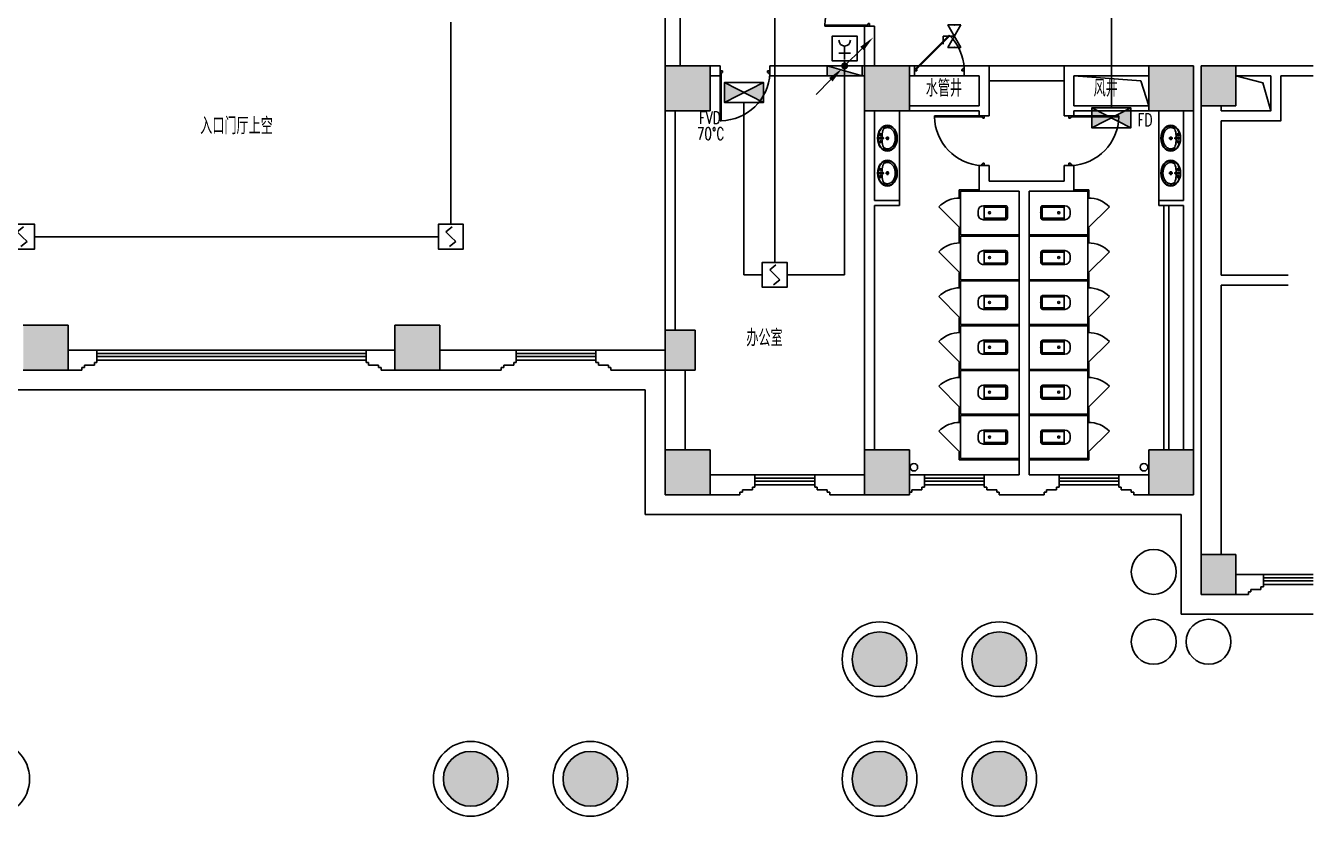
# Model space of a CAD drawing. Extents: x 190999 to 918899, y -200814 to 215286.
# Drawn here: x 788621 to 814449, y 56554 to 72409 of the extents above; entities that cross this region are included whole.
import ezdxf

# ---------------------------------------------------------------- set-up
doc = ezdxf.new("R2010")
doc.units = 0
doc.header["$LTSCALE"] = 1000
doc.header["$MEASUREMENT"] = 0
for name, color, linetype in [('00-EQUIP', 3, 'Continuous'), ('00-LWIRE', 4, 'Continuous'), ('00-WIRE-4', 6, 'Continuous'), ('A-卫生间', 250, 'Continuous'), ('A-墙线', 2, 'Continuous'), ('A-外包装修', 250, 'Continuous'), ('A-外窗', 145, 'Continuous'), ('A-门', 167, 'Continuous'), ('COLUMN', 2, 'Continuous'), ('EQUIP_消火栓', 1, 'Continuous'), ('PUB_HATCH', 250, 'Continuous'), ('STAIR', 5, 'Continuous'), ('房间名称', 7, 'Continuous'), ('暖通-风-说明', 3, 'Continuous'), ('洞口线', 165, 'Continuous'), ('雨水管', 151, 'Continuous')]:
    doc.layers.add(name, color=color, linetype=linetype)
doc.styles.add('_TCH_DIM', font='SIMPLEX', dxfattribs={"bigfont": 'GBCBIG'})
doc.styles.add('HZ-ZGBZ', font='romanc.shx', dxfattribs={"width": 0.65})
doc.styles.get("Standard").update_dxf_attribs({"font": 'simhei.ttf'})

# ---------------------------------------------------------------- blocks, each defined once
blk = doc.blocks.new('m1800')
at = {"layer": 'A-墙线'}
for p, q in [((-900, -100), (-900, 100)), ((900, -100), (900, 100))]:
    blk.add_line(p, q, dxfattribs=at)
at = {"layer": 'A-门'}
for p, q in [((-900, 900), (-900, 0)), ((-900, 900), (-880, 900)), ((-880, 900), (-880, 50)), ((880, 900), (880, 50)), ((900, 900), (880, 900)), ((900, 900), (900, 0)), ((-900, 50), (-870, 50)), ((-900, 0), (-850, 0)), ((-870, 50), (-870, 30)), ((-870, 30), (-850, 30)), ((-850, 30), (-850, 0)), ((850, 30), (850, 0)), ((870, 30), (850, 30)), ((900, 0), (850, 0)), ((870, 50), (870, 30)), ((900, 50), (870, 50))]:
    blk.add_line(p, q, dxfattribs=at)
for centre, start, end in [((-900, 0), 0, 88.7267), ((900, 0), 91.2733, 180)]:
    blk.add_arc(centre, 900, start, end, dxfattribs=at)
blk = doc.blocks.new('m1000')
at = {"layer": 'A-墙线'}
for p, q in [((0, 0), (0, 200)), ((1000, 0), (1000, 200))]:
    blk.add_line(p, q, dxfattribs=at)
at = {"layer": 'A-门'}
for p, q in [((0, 1100), (0, 100)), ((0, 1100), (20, 1100)), ((20, 1100), (20, 150)), ((0, 150), (30, 150)), ((0, 100), (50, 100)), ((30, 150), (30, 130)), ((30, 130), (50, 130)), ((50, 130), (50, 100)), ((950, 130), (950, 100)), ((970, 130), (950, 130)), ((1000, 100), (950, 100)), ((970, 150), (970, 130)), ((1000, 150), (970, 150)), ((1000, 150), (1000, 100))]:
    blk.add_line(p, q, dxfattribs=at)
blk.add_arc((0, 100), 1000, 2.866, 88.854, dxfattribs=at)
blk = doc.blocks.new('手盆')
at = {"layer": 'A-卫生间'}
for p, q in [((113, 12), (46, 16)), ((160, 0), (235, 0)), ((198, -37), (198, 38)), ((113, -11), (46, -16))]:
    blk.add_line(p, q, dxfattribs=at)
for centre, major_axis, ratio, start_param, end_param in [((198, 0), (0, 259), 0.763797, 3.141593, 9.424778), ((194, 0), (0, 259), 0.413212, 0.351725, 1.519021), ((106, 0), (0, 13.9), 0.9, 3.760941, 5.663837), ((194, 0), (0, 259), 0.413212, 1.620217, 2.789865)]:
    blk.add_ellipse(centre, major_axis=major_axis, ratio=ratio, start_param=start_param, end_param=end_param, dxfattribs=at)
for centre, major_axis in [((46, 0), (0, 15.8)), ((56, 71), (0, 20.6)), ((56, 71), (0, 15.6)), ((198, 0), (0, 23.4)), ((56, -71), (0, 20.6)), ((56, -71), (0, 15.6))]:
    blk.add_ellipse(centre, major_axis=major_axis, ratio=0.9, dxfattribs=at)
for points, knots in [([(198, -249), (204, -249), (211, -249), (228, -246), (239, -243), (260, -236), (270, -231), (290, -218), (299, -211), (317, -194), (325, -185), (340, -164), (347, -153), (360, -129), (365, -116), (374, -90), (378, -76), (383, -48), (385, -34), (387, -5), (387, 9), (385, 38), (383, 52), (377, 80), (373, 94), (364, 120), (358, 133), (345, 156), (338, 167), (323, 187), (314, 197), (296, 213), (287, 220), (267, 232), (257, 237), (236, 244), (225, 247), (204, 249), (193, 249), (171, 247), (161, 245), (140, 237), (129, 232), (110, 221), (100, 213), (82, 197), (74, 188), (58, 168), (51, 157), (38, 133), (32, 121), (23, 95), (19, 81), (13, 53), (11, 39), (9, 10), (9, -4), (10, -33), (12, -47), (18, -75), (21, -89), (30, -115), (36, -128), (48, -152), (55, -163), (70, -184), (78, -193), (96, -210), (105, -218), (125, -230), (135, -235), (156, -243), (167, -246), (184, -249), (191, -249), (198, -249)], [0, 0, 0, 0, 0.105369, 0.105369, 0.278747, 0.278747, 0.452125, 0.452125, 0.625504, 0.625504, 0.798882, 0.798882, 0.97226, 0.97226, 1.145639, 1.145639, 1.319017, 1.319017, 1.492395, 1.492395, 1.665774, 1.665774, 1.839152, 1.839152, 2.01253, 2.01253, 2.185909, 2.185909, 2.359287, 2.359287, 2.532665, 2.532665, 2.706044, 2.706044, 2.879422, 2.879422, 3.0528, 3.0528, 3.226179, 3.226179, 3.399557, 3.399557, 3.572935, 3.572935, 3.746313, 3.746313, 3.919692, 3.919692, 4.09307, 4.09307, 4.266448, 4.266448, 4.439827, 4.439827, 4.613205, 4.613205, 4.786583, 4.786583, 4.959962, 4.959962, 5.13334, 5.13334, 5.306718, 5.306718, 5.480097, 5.480097, 5.653475, 5.653475, 5.826853, 5.826853, 6.000232, 6.000232, 6.17361, 6.17361, 6.283185, 6.283185, 6.283185, 6.283185]), ([(119, -185), (121, -187), (123, -188), (130, -193), (135, -196), (146, -202), (152, -205), (163, -209), (169, -210), (180, -213), (186, -214), (194, -214), (196, -214), (198, -214), (204, -214), (209, -214), (222, -212), (229, -210), (241, -206), (245, -204), (254, -200), (259, -197), (269, -191), (275, -187), (286, -178), (291, -173), (300, -162), (304, -158), (314, -145), (319, -137), (327, -123), (329, -118), (334, -107), (336, -101), (341, -89), (343, -83), (346, -71), (348, -64), (351, -49), (352, -40), (354, -22), (355, -13), (355, 5), (355, 14), (354, 32), (352, 41), (349, 58), (348, 66), (343, 81), (341, 89), (335, 104), (332, 111), (326, 125), (322, 132), (314, 144), (310, 150), (301, 162), (296, 167), (287, 177), (281, 181), (272, 189), (267, 192), (256, 199), (250, 202), (238, 207), (233, 209), (223, 211), (217, 212), (205, 214), (198, 214), (186, 213), (181, 213), (171, 211), (166, 210), (151, 205), (141, 200), (128, 191), (123, 188), (119, 185)], [5.740897, 5.740897, 5.740897, 5.740897, 5.780874, 5.780874, 5.896829, 5.896829, 6.012784, 6.012784, 6.128739, 6.128739, 6.240697, 6.240697, 6.283185, 6.283185, 6.283185, 6.399826, 6.399826, 6.5409, 6.5409, 6.634, 6.634, 6.7271, 6.7271, 6.852188, 6.852188, 6.977276, 6.977276, 7.077377, 7.077377, 7.229977, 7.229977, 7.317389, 7.317389, 7.404801, 7.404801, 7.497094, 7.497094, 7.589386, 7.589386, 7.712334, 7.712334, 7.835281, 7.835281, 7.958228, 7.958228, 8.081175, 8.081175, 8.194983, 8.194983, 8.30879, 8.30879, 8.422598, 8.422598, 8.537599, 8.537599, 8.6526, 8.6526, 8.767602, 8.767602, 8.884432, 8.884432, 8.982435, 8.982435, 9.119467, 9.119467, 9.224191, 9.224191, 9.328914, 9.328914, 9.470087, 9.470087, 9.571187, 9.571187, 9.672288, 9.672288, 9.874489, 9.874489, 9.967059, 9.967059, 9.967059, 9.967059])]:
    blk.add_open_spline(points, degree=3, knots=knots, dxfattribs=at)
blk.add_point((46, 0), dxfattribs=at)
blk = doc.blocks.new('bfm01')
at = {"layer": 'A-墙线'}
for p, q in [((-200, 0), (0, 0)), ((-200, -1000), (0, -1000))]:
    blk.add_line(p, q, dxfattribs=at)
at = {"layer": 'A-门'}
for p, q in [((-200, -1000), (-200, 0)), ((-100, 0), (-100, -50)), ((-70, -50), (-100, -50)), ((-50, -30), (-70, -30)), ((-70, -30), (-70, -50)), ((-64, -44), (-50, -30)), ((-64, -44), (603, -711)), ((-50, 0), (-50, -30)), ((-50, -30), (617, -697)), ((0, 0), (0, -1000)), ((-70, -950), (-100, -950)), ((-100, -1000), (-100, -950)), ((-50, -1000), (-100, -1000)), ((-70, -970), (-70, -950)), ((-50, -970), (-70, -970)), ((-50, -1000), (-50, -970))]:
    blk.add_line(p, q, dxfattribs=at)
blk.add_arc((-100, 0), 1000, 272.866, 315.8103, dxfattribs=at)
blk = doc.blocks.new('$TwtSys$00000434')
for p, q in [((-0.5, 0.5), (-0.5, -0.5)), ((-0.5, -0.5), (0.5, 0.5)), ((0.5, 0.5), (-0.5, 0.5)), ((0.5, -0.5), (0.5, 0.5)), ((-0.5, -0.5), (0.5, -0.5))]:
    blk.add_line(p, q)
blk.add_solid([(0.5, -0.5), (0.5, 0.5), (-0.5, -0.5)])
blk = doc.blocks.new('$lvtry$00000200')
for p, q in [((-140, -40, 0), (-140, -480, 0)), ((-110, -40, 0), (-110, -470, 0)), ((100, 0, 0), (-100, 0, 0)), ((100, -30, 0), (-100, -30, 0)), ((110, -470, 0), (110, -40, 0)), ((140, -480, 0), (140, -40, 0)), ((140, -470, 0), (-140, -470, 0)), ((-30, -590, 0), (30, -590, 0))]:
    blk.add_line(p, q)
blk.add_circle((0, -359, 0), 20)
for centre, radius, start, end in [((-100, -40, 0), 40, 90, 180), ((-100, -40, 0), 10, 90, 180), ((100, -40, 0), 40, 0, 90), ((100, -40, 0), 10, 0, 90), ((-30, -480, 0), 110, 180, 270), ((30, -480, 0), 110, 270, 0)]:
    blk.add_arc(centre, radius, start, end)
blk.add_point((0, 0))
blk = doc.blocks.new('$DorLib2D$00000114')
at = {"color": 0}
blk.add_line((0.5, 0), (-0.207, 0.707), dxfattribs=at)
blk.add_arc((0.5, 0), 1, 135, 180, dxfattribs=at)
blk = doc.blocks.new('_LINKPT1')
at = {"color": 0}
blk.add_line((0, 0), (0, 0), dxfattribs=at)
blk = doc.blocks.new('3S1KCGW2')
for p, q in [((0.5, 0.5), (-0.5, 0.5)), ((-0.5, 0.5), (-0.5, -0.5)), ((-0.2, 0.2), (0.05, 0.4)), ((0, 0), (-0.2, 0.2)), ((0, 0), (0.2, -0.2)), ((0.5, -0.5), (0.5, 0.5)), ((-0.5, -0.5), (0.5, -0.5)), ((0.2, -0.2), (-0.05, -0.4))]:
    blk.add_line(p, q)
at = {"const_width": 0.04, "flags": 128}
blk.add_lwpolyline([(-0.5, -0.5), (-0.5, 0.5), (0.5, 0.5), (0.5, -0.5)], close=True, dxfattribs=at)
at = {"xscale": 0.002, "yscale": 0.002, "zscale": 0.002}
for p in [(-0.5, 0), (0, 0.5), (0.5, 0), (0, -0.5)]:
    blk.add_blockref('_LINKPT1', p, dxfattribs=at)
at = {"flags": 9}
blk.add_attdef('A', (0, 0), '', height=0.00002, dxfattribs=at)
blk = doc.blocks.new('J62IR8YJ')
for p, q in [((-0.5, 1), (0.5, 1)), ((-0.5, 0), (-0.5, 1)), ((0, 0.598), (0, 0.06)), ((0.5, 1), (0.5, 0)), ((0.5, 0), (-0.5, 0)), ((-0.231, 0.312), (0.231, 0.312))]:
    blk.add_line(p, q)
at = {"const_width": 0.04, "flags": 128}
blk.add_lwpolyline([(-0.5, 0), (-0.5, 1), (0.5, 1), (0.5, 0)], close=True, dxfattribs=at)
blk.add_arc((0, 0.829), 0.231, 180, 0)
at = {"xscale": 0.002, "yscale": 0.00200000000000955, "zscale": 0.002}
for p in [(0, 1), (-0.5, 0.5), (0, 0), (0.5, 0.5)]:
    blk.add_blockref('_LINKPT1', p, dxfattribs=at)
at = {"flags": 9}
blk.add_attdef('A', (0, 0), '', height=0.00002, dxfattribs=at)
blk = doc.blocks.new('6H2KALM6')
for p, q in [((-0.78, 0.4), (0.78, -0.4)), ((0.78, 0.4), (-0.78, -0.4)), ((0.78, 0.4), (-0.78, 0.4)), ((-0.78, 0.4), (-0.78, -0.4)), ((0.78, -0.4), (0.78, 0.4)), ((-0.78, -0.4), (0.78, -0.4))]:
    blk.add_line(p, q)
at = {"const_width": 0.04}
blk.add_lwpolyline([(-0.78, 0.4), (-0.78, -0.4), (0.78, -0.4), (0.78, 0.4)], close=True, dxfattribs=at)
for points in [[(-0.78, 0.4), (0, 0), (-0.78, -0.4)], [(0.78, 0.4), (0, 0), (0.78, -0.4)]]:
    blk.add_solid(points)
at = {"xscale": 0.002, "yscale": 0.002, "zscale": 0.002}
for p in [(-0.78, 0), (0, 0.4), (0.78, 0), (0, -0.4)]:
    blk.add_blockref('_LINKPT1', p, dxfattribs=at)
at = {"flags": 9}
blk.add_attdef('A', (0, 0), '', height=0.00002, dxfattribs=at)
blk = doc.blocks.new('$VALVE$00000437')
for p in [(0, 0), (87, 124)]:
    blk.add_line(p, (0, 124))
blk.add_lwpolyline([(-125, -72), (125, 72), (125, -72), (-125, 72)], close=True)
for p in [(-125, 0), (125, 0)]:
    blk.add_point(p)
blk = doc.blocks.new('_WRLD1L')
for p, q in [((0.7, 0.7), (0, 0)), ((0.104, 0.104), (0.104, 0.104)), ((-0.104, -0.104), (-0.104, -0.104))]:
    blk.add_line(p, q)
at = {"const_width": 0.142}
blk.add_lwpolyline([(-0.071, 0, 1), (0.071, 0, 1)], format="xyb", close=True, dxfattribs=at)
blk.add_solid([(0.63, 0.77), (0.77, 0.63), (1.15, 1.15)])
at = {"width": 0.8, "flags": 9}
blk.add_attdef('A', (0, 0), '', height=0.00002, dxfattribs=at)
blk = doc.blocks.new('_WRLD10L')
for p, q in [((1.15, 1.15), (0.55, 0.55)), ((0.104, 0.104), (0.104, 0.104)), ((-0.104, -0.104), (-0.104, -0.104))]:
    blk.add_line(p, q)
at = {"const_width": 0.142}
blk.add_lwpolyline([(-0.071, 0, 1), (0.071, 0, 1)], format="xyb", close=True, dxfattribs=at)
blk.add_solid([(0.62, 0.48), (0.48, 0.62), (0.1, 0.1)])
at = {"width": 0.8, "flags": 9}
blk.add_attdef('A', (0, 0), '', height=0.00002, dxfattribs=at)

msp = doc.modelspace()

# ---------------------------------------------------------------- hatches: boundary and pattern name
at = {"layer": 'PUB_HATCH'}
for points in [[(801448.5, 71603.7), (801448.5, 70703.7), (802348.5, 70703.7), (802348.5, 71603.7)], [(805448.5, 71603.7), (805448.5, 70703.7), (806348.5, 70703.7), (806348.5, 71603.7)], [(811148.5, 71603.7), (811148.5, 70703.7), (812048.5, 70703.7), (812048.5, 71603.7)], [(812198.5, 71603.7), (812198.5, 70803.7), (812898.5, 70803.7), (812898.5, 71603.7)], [(789470.6, 66403.7), (788570.6, 66403.7), (788570.6, 65503.7), (789470.6, 65503.7)], [(796026.5, 66403.7), (796026.5, 65503.7), (796926.5, 65503.7), (796926.5, 66403.7)], [(801448.5, 66303.7), (801448.5, 65503.7), (802048.5, 65503.7), (802048.5, 66303.7)], [(801448.5, 63903.7), (801448.5, 63003.7), (802348.5, 63003.7), (802348.5, 63903.7)], [(805448.5, 63903.7), (805448.5, 63003.7), (806348.5, 63003.7), (806348.5, 63903.7)], [(811148.5, 63903.7), (811148.5, 63003.7), (812048.5, 63003.7), (812048.5, 63903.7)], [(812198.5, 61803.7), (812198.5, 61003.7), (812898.5, 61003.7), (812898.5, 61803.7)], [(805198.5, 59703.7, 1), (806298.5, 59703.7, 1)], [(808698.5, 59703.7, 1), (807598.5, 59703.7, 1)], [(798098.5, 57303.7, 1), (796998.5, 57303.7, 1)], [(800498.5, 57303.7, 1), (799398.5, 57303.7, 1)], [(806298.5, 57303.7, 1), (805198.5, 57303.7, 1)], [(808698.5, 57303.7, 1), (807598.5, 57303.7, 1)]]:
    msp.add_hatch(color=256, dxfattribs=at).paths.add_polyline_path(points)

# ---------------------------------------------------------------- linework, layer by layer
at = {"layer": '00-WIRE-4'}
for p, q in [((803645.8, 75853.7), (803645.8, 67663.9)), ((810398.5, 73053.7), (810398.5, 70763.4)), ((797148.5, 68428.7), (797148.5, 72478.7)), ((805048.5, 67413.9), (805048.5, 71703.7)), ((803027.2, 67413.9), (803027.2, 70872.4)), ((788798.5, 68178.7), (796898.5, 68178.7)), ((803027.2, 67413.9), (803395.8, 67413.9)), ((805048.5, 67413.9), (803895.8, 67413.9))]:
    msp.add_line(p, q, dxfattribs=at)
at = {"layer": 'A-卫生间'}
for p, q in [((807948.5, 71603.7), (809448.5, 71603.7)), ((807948.5, 71303.7), (809448.5, 71303.7)), ((806148.5, 70703.7), (806148.5, 68903.7)), ((811348.5, 70703.7), (811348.5, 68903.7)), ((807348.5, 69116.2), (807348.5, 68953.7)), ((807348.5, 69116.2), (807748.5, 69116.2)), ((807373.5, 68953.7), (807373.5, 69091.2)), ((807373.5, 69091.2), (807748.5, 69091.2)), ((807748.5, 69116.2), (807748.5, 69091.2)), ((809948.5, 69116.2), (809648.5, 69116.2)), ((809648.5, 69091.2), (809648.5, 69116.2)), ((809923.5, 69091.2), (809648.5, 69091.2)), ((809923.5, 69091.2), (809923.5, 68953.7)), ((809948.5, 68953.7), (809948.5, 69116.2)), ((807348.5, 68953.7), (807373.5, 68953.7)), ((809923.5, 68953.7), (809948.5, 68953.7)), ((811448.5, 68803.7), (811448.5, 63903.7)), ((811548.5, 68803.7), (811548.5, 63903.7)), ((807373.5, 68353.7), (807348.5, 68353.7)), ((807348.5, 68353.7), (807348.5, 68191.2)), ((807348.5, 68191.2), (807348.5, 68053.7)), ((807373.5, 68216.2), (807373.5, 68353.7)), ((807373.5, 68216.2), (808548.5, 68216.2)), ((807373.5, 68053.7), (807373.5, 68191.2)), ((807373.5, 68191.2), (808548.5, 68191.2)), ((808548.5, 68216.2), (808548.5, 68191.2)), ((809923.5, 68216.2), (808748.5, 68216.2)), ((808748.5, 68191.2), (808748.5, 68216.2)), ((809923.5, 68191.2), (808748.5, 68191.2)), ((809948.5, 68353.7), (809923.5, 68353.7)), ((809923.5, 68353.7), (809923.5, 68216.2)), ((809923.5, 68191.2), (809923.5, 68053.7)), ((809948.5, 68191.2), (809948.5, 68353.7)), ((809948.5, 68053.7), (809948.5, 68191.2)), ((807348.5, 68053.7), (807373.5, 68053.7)), ((809923.5, 68053.7), (809948.5, 68053.7)), ((807373.5, 67453.7), (807348.5, 67453.7)), ((807348.5, 67453.7), (807348.5, 67291.2)), ((807373.5, 67316.2), (807373.5, 67453.7)), ((809948.5, 67453.7), (809923.5, 67453.7)), ((809923.5, 67453.7), (809923.5, 67316.2)), ((809948.5, 67291.2), (809948.5, 67453.7)), ((807348.5, 67291.2), (807348.5, 67153.7)), ((807348.5, 67153.7), (807373.5, 67153.7)), ((807373.5, 67316.2), (808548.5, 67316.2)), ((807373.5, 67153.7), (807373.5, 67291.2)), ((807373.5, 67291.2), (808548.5, 67291.2)), ((808548.5, 67316.2), (808548.5, 67291.2)), ((809923.5, 67316.2), (808748.5, 67316.2)), ((808748.5, 67291.2), (808748.5, 67316.2)), ((809923.5, 67291.2), (808748.5, 67291.2)), ((809923.5, 67291.2), (809923.5, 67153.7)), ((809923.5, 67153.7), (809948.5, 67153.7)), ((809948.5, 67153.7), (809948.5, 67291.2)), ((807373.5, 66553.7), (807348.5, 66553.7)), ((807348.5, 66553.7), (807348.5, 66391.2)), ((807348.5, 66391.2), (807348.5, 66253.7)), ((807373.5, 66416.2), (807373.5, 66553.7)), ((807373.5, 66416.2), (808548.5, 66416.2)), ((807373.5, 66391.2), (808548.5, 66391.2)), ((807373.5, 66253.7), (807373.5, 66391.2)), ((808548.5, 66416.2), (808548.5, 66391.2)), ((809923.5, 66416.2), (808748.5, 66416.2)), ((808748.5, 66391.2), (808748.5, 66416.2)), ((809923.5, 66391.2), (808748.5, 66391.2)), ((809948.5, 66553.7), (809923.5, 66553.7)), ((809923.5, 66553.7), (809923.5, 66416.2)), ((809923.5, 66391.2), (809923.5, 66253.7)), ((809948.5, 66391.2), (809948.5, 66553.7)), ((809948.5, 66253.7), (809948.5, 66391.2)), ((807348.5, 66253.7), (807373.5, 66253.7)), ((809923.5, 66253.7), (809948.5, 66253.7)), ((807373.5, 65653.7), (807348.5, 65653.7)), ((807348.5, 65653.7), (807348.5, 65491.2)), ((807373.5, 65516.2), (807373.5, 65653.7)), ((809948.5, 65653.7), (809923.5, 65653.7)), ((809923.5, 65653.7), (809923.5, 65516.2)), ((809948.5, 65491.2), (809948.5, 65653.7)), ((807348.5, 65491.2), (807348.5, 65353.7)), ((807348.5, 65353.7), (807373.5, 65353.7)), ((807373.5, 65516.2), (808548.5, 65516.2)), ((807373.5, 65491.2), (808548.5, 65491.2)), ((807373.5, 65353.7), (807373.5, 65491.2)), ((808548.5, 65516.2), (808548.5, 65491.2)), ((809923.5, 65516.2), (808748.5, 65516.2)), ((808748.5, 65491.2), (808748.5, 65516.2)), ((809923.5, 65491.2), (808748.5, 65491.2)), ((809923.5, 65491.2), (809923.5, 65353.7)), ((809923.5, 65353.7), (809948.5, 65353.7)), ((809948.5, 65353.7), (809948.5, 65491.2)), ((807373.5, 64753.7), (807348.5, 64753.7)), ((807348.5, 64753.7), (807348.5, 64591.2)), ((807348.5, 64591.2), (807348.5, 64453.7)), ((807373.5, 64616.2), (807373.5, 64753.7)), ((807373.5, 64616.2), (808548.5, 64616.2)), ((807373.5, 64453.7), (807373.5, 64591.2)), ((807373.5, 64591.2), (808548.5, 64591.2)), ((808548.5, 64616.2), (808548.5, 64591.2)), ((809923.5, 64616.2), (808748.5, 64616.2)), ((808748.5, 64591.2), (808748.5, 64616.2)), ((809923.5, 64591.2), (808748.5, 64591.2)), ((809948.5, 64753.7), (809923.5, 64753.7)), ((809923.5, 64753.7), (809923.5, 64616.2)), ((809923.5, 64591.2), (809923.5, 64453.7)), ((809948.5, 64591.2), (809948.5, 64753.7)), ((809948.5, 64453.7), (809948.5, 64591.2)), ((807348.5, 64453.7), (807373.5, 64453.7)), ((809923.5, 64453.7), (809948.5, 64453.7)), ((807373.5, 63853.7), (807348.5, 63853.7)), ((807348.5, 63853.7), (807348.5, 63703.7)), ((807373.5, 63728.7), (807373.5, 63853.7)), ((809948.5, 63853.7), (809923.5, 63853.7)), ((809923.5, 63853.7), (809923.5, 63728.7)), ((809948.5, 63703.7), (809948.5, 63853.7)), ((808548.5, 63703.7), (807348.5, 63703.7)), ((808548.5, 63728.7), (807373.5, 63728.7)), ((808548.5, 63703.7), (808548.5, 63728.7)), ((808748.5, 63728.7), (809923.5, 63728.7)), ((808748.5, 63728.7), (808748.5, 63703.7)), ((808748.5, 63703.7), (809948.5, 63703.7))]:
    msp.add_line(p, q, dxfattribs=at)
at = {"layer": 'A-墙线'}
for p, q in [((805448.5, 72403.7), (805448.5, 71603.7)), ((805648.5, 71603.7), (805648.5, 72403.7)), ((802348.5, 71603.7), (802548.5, 71603.7)), ((805448.5, 71603.7), (803548.5, 71603.7)), ((806348.5, 71603.7), (806448.5, 71603.7)), ((806448.5, 71603.7), (806448.5, 71403.7)), ((807948.5, 71603.7), (807448.5, 71603.7)), ((807448.5, 71603.7), (807448.5, 71403.7)), ((807948.5, 71603.7), (807948.5, 70603.7)), ((809448.5, 71603.7), (809448.5, 70603.7)), ((811248.5, 71603.7), (809448.5, 71603.7)), ((812898.5, 71603.7), (814448.5, 71603.7)), ((802348.5, 71403.7), (802548.5, 71403.7)), ((805448.5, 71403.7), (803548.5, 71403.7)), ((806348.5, 71403.7), (806448.5, 71403.7)), ((807748.5, 71403.7), (807448.5, 71403.7)), ((807748.5, 71403.7), (807748.5, 70803.7)), ((809648.5, 71403.7), (809648.5, 70803.7)), ((811148.5, 71403.7), (809648.5, 71403.7)), ((812898.5, 71403.7), (813598.5, 71403.7)), ((813798.5, 71403.7), (814448.5, 71403.7)), ((805448.5, 70803.7), (805448.5, 63903.7)), ((806348.5, 70803.7), (807748.5, 70803.7)), ((811148.5, 70803.7), (809648.5, 70803.7)), ((812198.5, 70803.7), (812198.5, 61803.7)), ((812598.5, 70803.7), (812598.5, 70703.7)), ((801448.5, 70703.7), (801448.5, 66303.7)), ((801648.5, 70703.7), (801648.5, 66303.7)), ((805648.5, 70703.7), (805648.5, 68903.7)), ((806348.5, 70703.7), (807748.5, 70703.7)), ((807748.5, 70703.7), (807748.5, 70603.7)), ((809648.5, 70703.7), (809648.5, 70603.7)), ((811148.5, 70703.7), (809648.5, 70703.7)), ((811848.5, 70703.7), (811848.5, 68903.7)), ((812048.5, 70703.7), (812048.5, 63903.7)), ((812598.5, 70503.7), (812598.5, 67403.7)), ((807748.5, 69603.7), (807748.5, 69091.2)), ((807948.5, 69603.7), (807948.5, 69291.2)), ((809448.5, 69603.7), (809448.5, 69291.2)), ((809648.5, 69603.7), (809648.5, 69091.2)), ((807948.5, 69291.2), (809448.5, 69291.2)), ((807748.5, 69091.2), (808548.5, 69091.2)), ((808548.5, 69091.2), (808548.5, 63403.7)), ((808748.5, 69091.2), (808748.5, 63403.7)), ((808748.5, 69091.2), (809648.5, 69091.2)), ((806148.5, 68903.7), (805648.5, 68903.7)), ((805648.5, 68803.7), (805648.5, 63903.7)), ((806148.5, 68803.7), (805648.5, 68803.7)), ((806148.5, 68803.7), (806148.5, 68903.7)), ((811348.5, 68903.7), (811848.5, 68903.7)), ((811348.5, 68803.7), (811348.5, 68903.7)), ((811348.5, 68803.7), (811848.5, 68803.7)), ((811848.5, 68803.7), (811848.5, 63903.7)), ((812598.5, 67403.7), (813948.5, 67403.7)), ((812598.5, 67203.7), (812598.5, 61803.7)), ((812598.5, 67203.7), (813948.5, 67203.7)), ((789470.6, 65903.7), (790048.5, 65903.7)), ((790048.5, 65653.7), (790048.5, 65903.7)), ((796026.5, 65903.7), (795448.5, 65903.7)), ((795448.5, 65653.7), (795448.5, 65903.7)), ((796926.5, 65903.7), (798458.8, 65903.7)), ((798458.8, 65653.7), (798458.8, 65903.7)), ((800058.8, 65903.7), (801448.5, 65903.7)), ((800058.8, 65653.7), (800058.8, 65903.7)), ((789798.5, 65553.7), (789798.5, 65603.7)), ((789798.5, 65603.7), (789998.5, 65603.7)), ((789998.5, 65653.7), (790048.5, 65653.7)), ((789998.5, 65603.7), (789998.5, 65653.7)), ((795498.5, 65653.7), (795448.5, 65653.7)), ((795498.5, 65603.7), (795498.5, 65653.7)), ((795698.5, 65603.7), (795498.5, 65603.7)), ((795698.5, 65553.7), (795698.5, 65603.7)), ((798208.8, 65553.7), (798208.8, 65603.7)), ((798208.8, 65603.7), (798408.8, 65603.7)), ((798408.8, 65653.7), (798458.8, 65653.7)), ((798408.8, 65603.7), (798408.8, 65653.7)), ((800108.8, 65653.7), (800058.8, 65653.7)), ((800108.8, 65603.7), (800108.8, 65653.7)), ((800308.8, 65603.7), (800108.8, 65603.7)), ((800308.8, 65553.7), (800308.8, 65603.7)), ((789470.6, 65503.7), (789748.5, 65503.7)), ((789748.5, 65503.7), (789748.5, 65553.7)), ((789748.5, 65553.7), (789798.5, 65553.7)), ((795748.5, 65553.7), (795698.5, 65553.7)), ((795748.5, 65503.7), (795748.5, 65553.7)), ((796026.5, 65503.7), (795748.5, 65503.7)), ((796926.5, 65503.7), (798158.8, 65503.7)), ((798158.8, 65503.7), (798158.8, 65553.7)), ((798158.8, 65553.7), (798208.8, 65553.7)), ((800358.8, 65553.7), (800308.8, 65553.7)), ((800358.8, 65503.7), (800358.8, 65553.7)), ((800358.8, 65503.7), (801448.5, 65503.7)), ((801448.5, 65503.7), (801448.5, 63903.7)), ((801848.5, 65503.7), (801848.5, 63903.7)), ((802348.5, 63403.7), (803248.5, 63403.7)), ((803248.5, 63153.7), (803248.5, 63403.7)), ((805448.5, 63403.7), (804448.5, 63403.7)), ((804448.5, 63153.7), (804448.5, 63403.7)), ((806648.5, 63403.7), (806348.5, 63403.7)), ((806648.5, 63153.7), (806648.5, 63403.7)), ((808548.5, 63403.7), (807848.5, 63403.7)), ((807848.5, 63153.7), (807848.5, 63403.7)), ((809348.5, 63403.7), (808748.5, 63403.7)), ((809348.5, 63153.7), (809348.5, 63403.7)), ((810548.5, 63153.7), (810548.5, 63403.7)), ((810548.5, 63403.7), (811148.5, 63403.7)), ((802948.5, 63003.7), (802948.5, 63053.7)), ((802948.5, 63053.7), (802998.5, 63053.7)), ((802998.5, 63053.7), (802998.5, 63103.7)), ((802998.5, 63103.7), (803198.5, 63103.7)), ((803198.5, 63153.7), (803248.5, 63153.7)), ((803198.5, 63103.7), (803198.5, 63153.7)), ((804498.5, 63153.7), (804448.5, 63153.7)), ((804498.5, 63103.7), (804498.5, 63153.7)), ((804698.5, 63103.7), (804498.5, 63103.7)), ((804698.5, 63053.7), (804698.5, 63103.7)), ((804748.5, 63053.7), (804698.5, 63053.7)), ((804748.5, 63003.7), (804748.5, 63053.7)), ((806348.5, 63053.7), (806398.5, 63053.7)), ((806398.5, 63053.7), (806398.5, 63103.7)), ((806398.5, 63103.7), (806598.5, 63103.7)), ((806598.5, 63153.7), (806648.5, 63153.7)), ((806598.5, 63103.7), (806598.5, 63153.7)), ((807898.5, 63153.7), (807848.5, 63153.7)), ((807898.5, 63103.7), (807898.5, 63153.7)), ((808098.5, 63103.7), (807898.5, 63103.7)), ((808098.5, 63053.7), (808098.5, 63103.7)), ((808148.5, 63053.7), (808098.5, 63053.7)), ((808148.5, 63003.7), (808148.5, 63053.7)), ((809048.5, 63003.7), (809048.5, 63053.7)), ((809048.5, 63053.7), (809098.5, 63053.7)), ((809098.5, 63053.7), (809098.5, 63103.7)), ((809098.5, 63103.7), (809298.5, 63103.7)), ((809298.5, 63153.7), (809348.5, 63153.7)), ((809298.5, 63103.7), (809298.5, 63153.7)), ((810598.5, 63153.7), (810548.5, 63153.7)), ((810598.5, 63103.7), (810598.5, 63153.7)), ((810798.5, 63103.7), (810598.5, 63103.7)), ((810798.5, 63053.7), (810798.5, 63103.7)), ((810848.5, 63053.7), (810798.5, 63053.7)), ((810848.5, 63003.7), (810848.5, 63053.7)), ((802948.5, 63003.7), (802348.5, 63003.7)), ((804748.5, 63003.7), (805448.5, 63003.7)), ((809048.5, 63003.7), (808148.5, 63003.7)), ((811148.5, 63003.7), (810848.5, 63003.7)), ((813448.5, 61403.7), (812898.5, 61403.7)), ((813448.5, 61153.7), (813448.5, 61403.7)), ((813148.5, 61003.7), (812898.5, 61003.7)), ((813148.5, 61003.7), (813148.5, 61053.7)), ((813148.5, 61053.7), (813198.5, 61053.7)), ((813198.5, 61053.7), (813198.5, 61103.7)), ((813198.5, 61103.7), (813398.5, 61103.7)), ((813398.5, 61153.7), (813448.5, 61153.7)), ((813398.5, 61103.7), (813398.5, 61153.7))]:
    msp.add_line(p, q, dxfattribs=at)
for points in [[(812598.5, 70503.7), (813798.5, 70503.7), (813798.5, 71403.7)], [(812598.5, 70703.7), (813598.5, 70703.7), (813598.5, 71403.7)], [(812898.5, 70703.7), (813598.5, 70703.7), (813598.5, 71403.7)]]:
    msp.add_lwpolyline(points, dxfattribs=at)
at = {"layer": 'A-外包装修'}
for p, q in [((784448.5, 65103.7), (801048.5, 65103.7)), ((801048.5, 62603.7), (801048.5, 65103.7)), ((811798.5, 62603.7), (801048.5, 62603.7)), ((811798.5, 62603.7), (811798.5, 60603.7)), ((814448.5, 60603.7), (811798.5, 60603.7))]:
    msp.add_line(p, q, dxfattribs=at)
for centre, radius in [((811248.5, 61453.7), 450), ((805748.5, 59703.7), 750), ((808148.5, 59703.7), 750), ((811248.5, 60053.7), 450), ((812348.5, 60053.7), 450), ((787948.5, 57303.7), 750), ((797548.5, 57303.7), 750), ((799948.5, 57303.7), 750), ((805748.5, 57303.7), 750), ((808148.5, 57303.7), 750)]:
    msp.add_circle(centre, radius, dxfattribs=at)
at = {"layer": 'A-外窗'}
for p, q in [((790048.5, 65903.7), (795448.5, 65903.7)), ((798458.8, 65903.7), (800058.8, 65903.7)), ((790048.5, 65833.7), (795448.5, 65833.7)), ((790048.5, 65773.7), (795448.5, 65773.7)), ((790048.5, 65703.7), (795448.5, 65703.7)), ((798458.8, 65833.7), (800058.8, 65833.7)), ((798458.8, 65773.7), (800058.8, 65773.7)), ((798458.8, 65703.7), (800058.8, 65703.7)), ((803248.5, 63403.7), (804448.5, 63403.7)), ((803248.5, 63333.7), (804448.5, 63333.7)), ((806648.5, 63403.7), (807848.5, 63403.7)), ((806648.5, 63333.7), (807848.5, 63333.7)), ((810548.5, 63403.7), (809348.5, 63403.7)), ((810548.5, 63333.7), (809348.5, 63333.7)), ((803248.5, 63273.7), (804448.5, 63273.7)), ((803248.5, 63203.7), (804448.5, 63203.7)), ((806648.5, 63273.7), (807848.5, 63273.7)), ((806648.5, 63203.7), (807848.5, 63203.7)), ((810548.5, 63273.7), (809348.5, 63273.7)), ((810548.5, 63203.7), (809348.5, 63203.7)), ((813448.5, 61403.7), (814448.5, 61403.7)), ((813448.5, 61333.7), (814448.5, 61333.7)), ((813448.5, 61273.7), (814448.5, 61273.7)), ((813448.5, 61203.7), (814448.5, 61203.7))]:
    msp.add_line(p, q, dxfattribs=at)
at = {"layer": 'A-门'}
for p, q in [((807373.5, 68353.7), (807373.5, 68953.7)), ((809923.5, 68353.7), (809923.5, 68953.7)), ((807373.5, 67453.7), (807373.5, 68053.7)), ((809923.5, 67453.7), (809923.5, 68053.7)), ((807373.5, 66553.7), (807373.5, 67153.7)), ((809923.5, 66553.7), (809923.5, 67153.7)), ((807373.5, 65653.7), (807373.5, 66253.7)), ((809923.5, 65653.7), (809923.5, 66253.7)), ((807373.5, 64753.7), (807373.5, 65353.7)), ((809923.5, 64753.7), (809923.5, 65353.7)), ((807373.5, 63853.7), (807373.5, 64453.7)), ((809923.5, 63853.7), (809923.5, 64453.7))]:
    msp.add_line(p, q, dxfattribs=at)
at = {"layer": 'COLUMN'}
for p, q in [((801448.5, 71603.7), (801448.5, 70703.7)), ((802348.5, 71603.7), (801448.5, 71603.7)), ((802348.5, 70703.7), (802348.5, 71603.7)), ((805448.5, 71603.7), (805448.5, 70703.7)), ((806348.5, 71603.7), (805448.5, 71603.7)), ((806348.5, 70703.7), (806348.5, 71603.7)), ((811148.5, 71603.7), (811148.5, 70703.7)), ((812048.5, 71603.7), (811148.5, 71603.7)), ((812048.5, 70703.7), (812048.5, 71603.7)), ((812198.5, 71603.7), (812198.5, 70803.7)), ((812898.5, 71603.7), (812198.5, 71603.7)), ((812898.5, 70803.7), (812898.5, 71603.7)), ((812198.5, 70803.7), (812898.5, 70803.7)), ((801448.5, 70703.7), (802348.5, 70703.7)), ((805448.5, 70703.7), (806348.5, 70703.7)), ((811148.5, 70703.7), (812048.5, 70703.7)), ((789470.6, 66403.7), (788570.6, 66403.7)), ((789470.6, 65503.7), (789470.6, 66403.7)), ((796026.5, 66403.7), (796026.5, 65503.7)), ((796926.5, 66403.7), (796026.5, 66403.7)), ((796926.5, 65503.7), (796926.5, 66403.7)), ((801448.5, 66303.7), (801448.5, 65503.7)), ((802048.5, 66303.7), (801448.5, 66303.7)), ((802048.5, 65503.7), (802048.5, 66303.7)), ((788570.6, 65503.7), (789470.6, 65503.7)), ((796026.5, 65503.7), (796926.5, 65503.7)), ((801448.5, 65503.7), (802048.5, 65503.7)), ((801448.5, 63903.7), (801448.5, 63003.7)), ((802348.5, 63903.7), (801448.5, 63903.7)), ((802348.5, 63003.7), (802348.5, 63903.7)), ((805448.5, 63903.7), (805448.5, 63003.7)), ((806348.5, 63903.7), (805448.5, 63903.7)), ((806348.5, 63003.7), (806348.5, 63903.7)), ((811148.5, 63903.7), (811148.5, 63003.7)), ((812048.5, 63903.7), (811148.5, 63903.7)), ((812048.5, 63003.7), (812048.5, 63903.7)), ((801448.5, 63003.7), (802348.5, 63003.7)), ((805448.5, 63003.7), (806348.5, 63003.7)), ((811148.5, 63003.7), (812048.5, 63003.7)), ((812198.5, 61803.7), (812198.5, 61003.7)), ((812898.5, 61803.7), (812198.5, 61803.7)), ((812898.5, 61003.7), (812898.5, 61803.7)), ((812198.5, 61003.7), (812898.5, 61003.7))]:
    msp.add_line(p, q, dxfattribs=at)
for centre, start, end in [((805748.5, 59703.7), 0, 180), ((808148.5, 59703.7), 0, 180), ((805748.5, 59703.7), 180, 0), ((808148.5, 59703.7), 180, 0), ((797548.5, 57303.7), 0, 180), ((799948.5, 57303.7), 0, 180), ((805748.5, 57303.7), 0, 180), ((808148.5, 57303.7), 0, 180), ((797548.5, 57303.7), 180, 0), ((799948.5, 57303.7), 180, 0), ((805748.5, 57303.7), 180, 0), ((808148.5, 57303.7), 180, 0)]:
    msp.add_arc(centre, 550, start, end, dxfattribs=at)
at = {"layer": 'STAIR'}
for p, q in [((801448.5, 71603.7), (801448.5, 75003.7)), ((801748.5, 71603.7), (801748.5, 75003.7))]:
    msp.add_line(p, q, dxfattribs=at)
at = {"layer": '洞口线', "ltscale": 2}
for points in [[(811148.5, 70803.7), (810987.6, 71303.7), (809648.5, 71403.7)], [(813598.5, 70703.7), (813437.6, 71265.8), (812898.5, 71403.7)]]:
    msp.add_lwpolyline(points, dxfattribs=at)
at = {"layer": '雨水管'}
for centre in [(806437.9, 63553.7), (811052.6, 63553.7)]:
    msp.add_circle(centre, 75, dxfattribs=at)

# ---------------------------------------------------------------- block references
at = {"xscale": -1, "rotation": 180}
for p in [(805708.5, 70153.7), (805708.5, 69453.7)]:
    msp.add_blockref('手盆', p, dxfattribs=at)
at = {"rotation": 180}
for p in [(811788.5, 70153.7), (811788.5, 69453.7)]:
    msp.add_blockref('手盆', p, dxfattribs=at)
at = {"layer": '00-EQUIP', "xscale": 1.799999999988358, "yscale": -1.799999999988358, "zscale": 1.8, "rotation": 270}
msp.add_blockref('$VALVE$00000437', (807248.9, 72199.8), dxfattribs=at)
at = {"layer": '00-EQUIP', "xscale": 500, "yscale": 500, "zscale": 500}
for name, p in [('J62IR8YJ', (805048.5, 71703.7)), ('6H2KALM6', (803027.2, 71072.4)), ('6H2KALM6', (810398.5, 70563.4)), ('3S1KCGW2', (788548.5, 68178.7)), ('3S1KCGW2', (797148.5, 68178.7)), ('3S1KCGW2', (803645.8, 67413.9))]:
    msp.add_blockref(name, p, dxfattribs=at)
at = {"layer": '00-LWIRE', "xscale": 500, "yscale": 500, "zscale": 500}
msp.add_blockref('_WRLD1L', (805048.5, 71603.7), dxfattribs=at)
at = {"layer": '00-LWIRE', "xscale": 500, "yscale": 500, "zscale": 500, "rotation": 180}
msp.add_blockref('_WRLD10L', (805048.5, 71603.7), dxfattribs=at)
at = {"layer": 'A-卫生间', "rotation": 269.9999999989353}
for p in [(808314.2, 68659.9, 0), (808314.2, 67759.9, 0), (808314.2, 66859.9, 0), (808314.2, 65959.9, 0), (808314.2, 65059.9, 0), (808314.2, 64159.9, 0)]:
    msp.add_blockref('$lvtry$00000200', p, dxfattribs=at)
at = {"layer": 'A-卫生间', "yscale": -0.9999999999999998, "rotation": 270.0000000010646}
for p in [(808982.9, 68659.9, 0), (808982.9, 67759.9, 0), (808982.9, 66859.9, 0), (808982.9, 65959.9, 0), (808982.9, 65059.9, 0), (808982.9, 64159.9, 0)]:
    msp.add_blockref('$lvtry$00000200', p, dxfattribs=at)
at = {"layer": 'A-门', "xscale": -1}
for name, p, rotation in [('m1800', (805548.5, 73303.7), 90), ('m1000', (802548.5, 71603.7), 180), ('m1000', (807948.5, 70603.7), 90)]:
    msp.add_blockref(name, p, dxfattribs=dict(at, rotation=rotation))
at = {"layer": 'A-门'}
for name, p, rotation in [('bfm01', (806448.5, 71603.7), 90), ('m1000', (809448.5, 70603.7), 270)]:
    msp.add_blockref(name, p, dxfattribs=dict(at, rotation=rotation))
at = {"layer": 'A-门', "xscale": -600, "zscale": 25, "rotation": 90}
for p, yscale in [((807361, 68653.7), 600), ((809936, 68653.7), -600), ((807361, 67753.7), 600), ((809936, 67753.7), -600), ((807361, 66853.7), 600), ((809936, 66853.7), -600), ((807361, 65953.7), 600), ((809936, 65953.7), -600), ((807361, 65053.7), 600), ((809936, 65053.7), -600), ((807361, 64153.7), 600), ((809936, 64153.7), -600)]:
    msp.add_blockref('$DorLib2D$00000114', p, dxfattribs=dict(at, yscale=yscale))
at = {"layer": 'EQUIP_消火栓', "xscale": -700, "yscale": 200, "zscale": 700}
msp.add_blockref('$TwtSys$00000434', (805048.5, 71503.7), dxfattribs=at)

# ---------------------------------------------------------------- texts
at = {"layer": '房间名称', "style": '_TCH_DIM'}
for s, p in [('水管井', (806675.1, 70988.5)), ('风井', (810042.8, 70988.5)), ('入口门厅上空', (792119.8, 70233.4)), ('办公室', (803075.5, 65978.8))]:
    msp.add_text(s, height=337.59, dxfattribs=at).set_placement(p)
at = {"layer": '暖通-风-说明', "style": 'HZ-ZGBZ', "width": 0.7}
for s, p in [('FVD', (802129.2, 70440.9)), ('FD', (810925.7, 70396.3)), ('70%%dC', (802084.2, 70120.4))]:
    msp.add_text(s, height=250, dxfattribs=at).set_placement(p)

doc.saveas('drawing.dxf')
